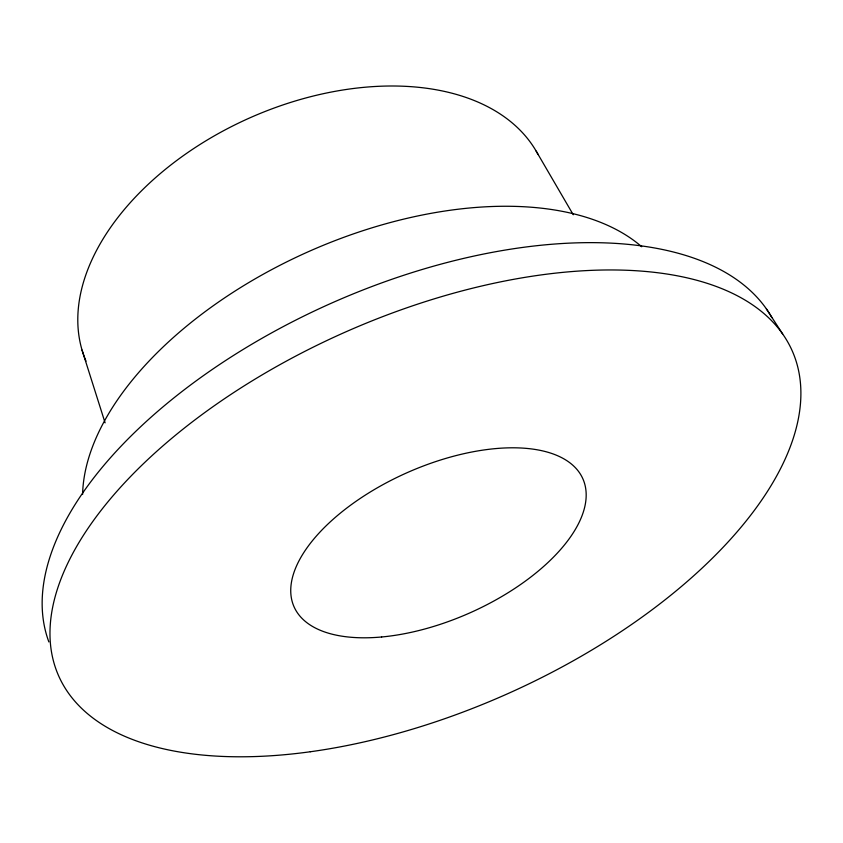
<?xml version="1.0" encoding="UTF-8"?>
<svg xmlns="http://www.w3.org/2000/svg" width="843" height="843" viewBox="0 0 843 843"><rect width="100%" height="100%" fill="white"/><g stroke="black" fill="none" stroke-linecap="round" stroke-linejoin="round"><path stroke-width="1.26" d="M766.382 308.886L782.673 333.997M536.18 151.129L573.251 214.754M82.056 350.087L105.101 422.849M48.883 641.955A396.537 201.466 -23.9 0 1 328.865 304.312A396.537 201.466 -23.9 0 1 771.872 317.59M82.593 494.493A315.914 174.301 -23.9 0 1 309.286 251.288A315.914 174.301 -23.9 0 1 641.723 246.736M86.028 361.152A248.632 157.42 -23.9 0 1 245.977 119.601A248.632 157.42 -23.9 0 1 538.087 154.564M310.287 751.756A401.184 198.21 -23.9 0 0 792.494 351.489A401.184 198.21 -23.9 0 0 173.489 436.885A401.184 198.21 -23.9 0 0 310.287 751.756M381.647 636.981A157.957 76.808 -23.9 0 0 584.958 484.883A157.957 76.808 -23.9 0 0 348.781 506.538A157.957 76.808 -23.9 0 0 381.647 636.981"/></g></svg>
